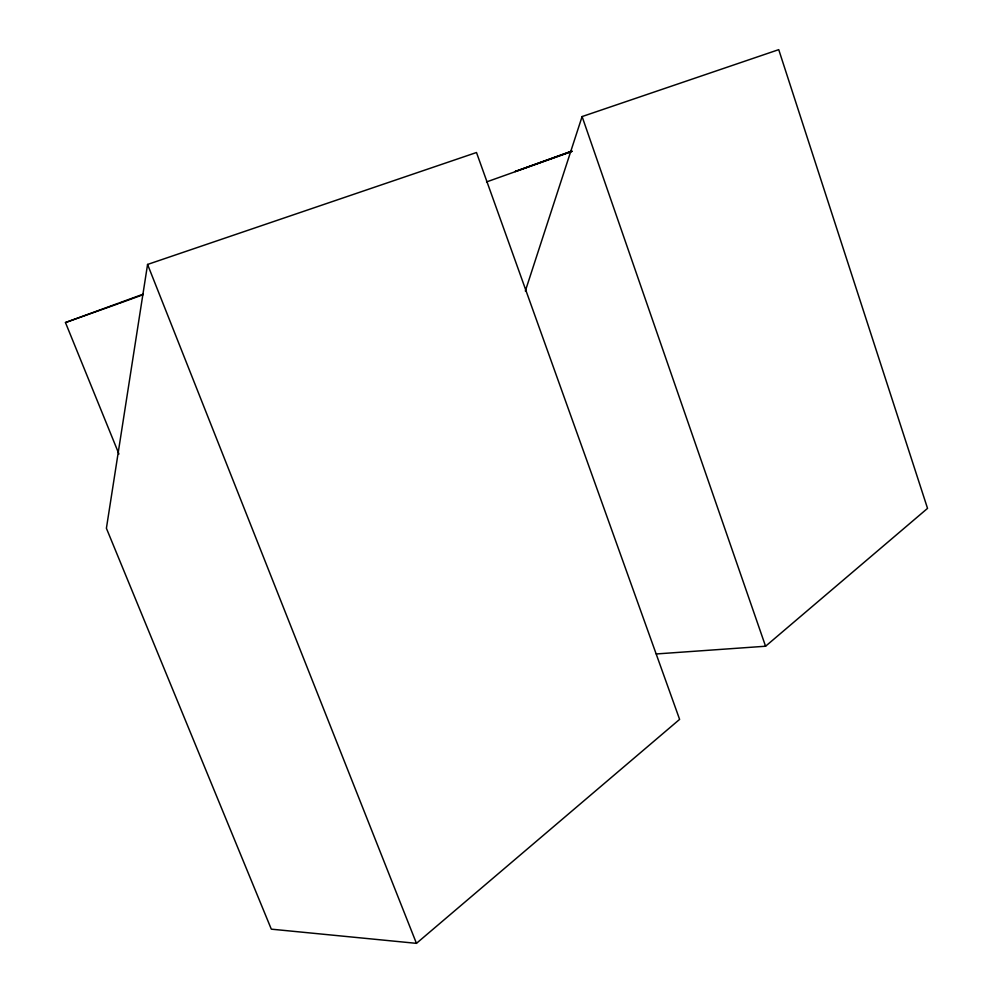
<?xml version="1.0" encoding="UTF-8"?>
<svg xmlns="http://www.w3.org/2000/svg" width="993" height="993" viewBox="0 0 993 993"><rect width="100%" height="100%" fill="white"/><g stroke="black" fill="none" stroke-linecap="round" stroke-linejoin="round"><path stroke-width="1.49" d="M147.572 264.448L106.4 528.276L271.312 929.163L416.452 943.35L679.609 719.379L476.491 152.512L147.572 264.448L416.452 943.35M525.334 291.011L582.097 116.566L778.735 49.65L927.536 508.379L765.566 646.232L656.311 653.953M118.949 454.024L65.464 322.551L143.29 294.139M119.818 303.175L143.116 294.685M571.918 151.01L515.106 171.528L571.745 151.284M486.508 181.942L571.807 151.519M65.464 322.551L118.39 303.684M582.097 116.566L765.566 646.232"/></g></svg>
